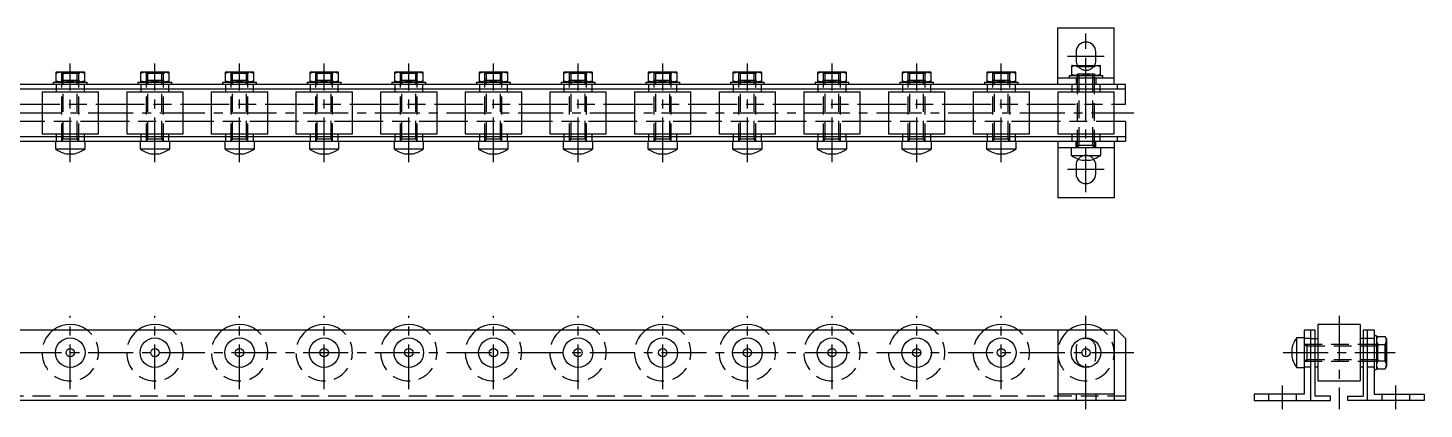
# Model space of a CAD drawing. Extents: x -3 to 1004, y -8 to 142.
# Drawn here: x 509 to 1003.8, y 7 to 142.1 of the extents above; entities that cross this region are included whole.
import ezdxf

# ---------------------------------------------------------------- set-up
doc = ezdxf.new("R2010")
doc.units = 0
doc.header["$LTSCALE"] = 0.5
doc.linetypes.add('CENTER', pattern=[50.8, 31.75, -6.35, 6.35, -6.35])
doc.linetypes.add('DASHED', pattern=[19.05, 12.7, -6.35])
for name, color, linetype in [('MSM_CENTER', 1, 'CENTER'), ('MSM_CONTINUOUS', 7, 'CONTINUOUS'), ('MSM_DASHED', 4, 'DASHED')]:
    doc.layers.add(name, color=color, linetype=linetype)

msp = doc.modelspace()

# ---------------------------------------------------------------- linework, layer by layer
at = {"layer": 'MSM_CENTER'}
for p, q in [((884, 83.91), (884, 140.11)), ((524, 94.51), (524, 129.51)), ((554, 94.51), (554, 129.51)), ((584, 94.51), (584, 129.51)), ((614, 94.51), (614, 129.51)), ((644, 94.51), (644, 129.51)), ((674, 94.51), (674, 129.51)), ((704, 94.51), (704, 129.51)), ((734, 94.51), (734, 129.51)), ((764, 94.51), (764, 129.51)), ((794, 94.51), (794, 129.51)), ((824, 94.51), (824, 129.51)), ((854, 94.51), (854, 129.51)), ((877.5, 132.11), (890.5, 132.11)), ((-3, 112.01), (901, 112.01)), ((890.5, 91.91), (877.5, 91.91)), ((524, 14), (524, 40)), ((554, 14), (554, 40)), ((584, 14), (584, 40)), ((614, 14), (614, 40)), ((644, 14), (644, 40)), ((674, 14), (674, 40)), ((704, 14), (704, 40)), ((734, 14), (734, 40)), ((764, 14), (764, 40)), ((794, 14), (794, 40)), ((824, 14), (824, 40)), ((854, 14), (854, 40)), ((884, 7), (884, 40)), ((973.74, 40), (973.74, 7)), ((-3, 27), (901, 27)), ((953.94, 27), (993.54, 27)), ((953.64, 7), (953.64, 15.3)), ((993.84, 7), (993.84, 15.3))]:
    msp.add_line(p, q, dxfattribs=at)
at = {"layer": 'MSM_CONTINUOUS'}
for p, q in [((874, 122.11), (874, 142.11)), ((874, 142.11), (894, 142.11)), ((894, 122.11), (894, 142.11)), ((880.5, 133.61), (880.5, 130.61)), ((887.5, 130.61), (887.5, 133.61)), ((879.1, 128.81), (879, 128.75)), ((879, 125.27), (879, 128.75)), ((879.1, 128.81), (888.9, 128.81)), ((889, 128.75), (888.9, 128.81)), ((889, 128.75), (889, 125.27)), ((519.1, 126.51), (519, 126.45)), ((519, 122.97), (519, 126.45)), ((519.1, 126.51), (528.9, 126.51)), ((524, 123.42), (524, 126.01)), ((529, 126.45), (528.9, 126.51)), ((529, 126.45), (529, 122.97)), ((549.1, 126.51), (549, 126.45)), ((549, 122.97), (549, 126.45)), ((549.1, 126.51), (558.9, 126.51)), ((554, 123.42), (554, 126.01)), ((559, 126.45), (558.9, 126.51)), ((559, 126.45), (559, 122.97)), ((579.1, 126.51), (579, 126.45)), ((579, 122.97), (579, 126.45)), ((579.1, 126.51), (588.9, 126.51)), ((584, 123.42), (584, 126.01)), ((589, 126.45), (588.9, 126.51)), ((589, 126.45), (589, 122.97)), ((609.1, 126.51), (609, 126.45)), ((609, 122.97), (609, 126.45)), ((609.1, 126.51), (618.9, 126.51)), ((614, 123.42), (614, 126.01)), ((619, 126.45), (618.9, 126.51)), ((619, 126.45), (619, 122.97)), ((639.1, 126.51), (639, 126.45)), ((639, 122.97), (639, 126.45)), ((639.1, 126.51), (648.9, 126.51)), ((644, 123.42), (644, 126.01)), ((649, 126.45), (648.9, 126.51)), ((649, 126.45), (649, 122.97)), ((669.1, 126.51), (669, 126.45)), ((669, 122.97), (669, 126.45)), ((669.1, 126.51), (678.9, 126.51)), ((674, 123.42), (674, 126.01)), ((679, 126.45), (678.9, 126.51)), ((679, 126.45), (679, 122.97)), ((699.1, 126.51), (699, 126.45)), ((699, 122.97), (699, 126.45)), ((699.1, 126.51), (708.9, 126.51)), ((704, 123.42), (704, 126.01)), ((709, 126.45), (708.9, 126.51)), ((709, 126.45), (709, 122.97)), ((729.1, 126.51), (729, 126.45)), ((729, 122.97), (729, 126.45)), ((729.1, 126.51), (738.9, 126.51)), ((734, 123.42), (734, 126.01)), ((739, 126.45), (738.9, 126.51)), ((739, 126.45), (739, 122.97)), ((759.1, 126.51), (759, 126.45)), ((759, 122.97), (759, 126.45)), ((759.1, 126.51), (768.9, 126.51)), ((764, 123.42), (764, 126.01)), ((769, 126.45), (768.9, 126.51)), ((769, 126.45), (769, 122.97)), ((789.1, 126.51), (789, 126.45)), ((789, 122.97), (789, 126.45)), ((789.1, 126.51), (798.9, 126.51)), ((794, 123.42), (794, 126.01)), ((799, 126.45), (798.9, 126.51)), ((799, 126.45), (799, 122.97)), ((819.1, 126.51), (819, 126.45)), ((819, 122.97), (819, 126.45)), ((819.1, 126.51), (828.9, 126.51)), ((824, 123.42), (824, 126.01)), ((829, 126.45), (828.9, 126.51)), ((829, 126.45), (829, 122.97)), ((849.1, 126.51), (849, 126.45)), ((849, 122.97), (849, 126.45)), ((849.1, 126.51), (858.9, 126.51)), ((854, 123.42), (854, 126.01)), ((859, 126.45), (858.9, 126.51)), ((859, 126.45), (859, 122.97)), ((874, 124.41), (894, 124.41)), ((878, 125.21), (878, 124.41)), ((878, 125.21), (890, 125.21)), ((879, 125.27), (879.1, 125.21)), ((884, 125.72), (884, 128.31)), ((888.9, 125.21), (889, 125.27)), ((890, 124.41), (890, 125.21)), ((898, 122.11), (0, 122.11)), ((0, 120.51), (898, 120.51)), ((514, 119.51), (514, 104.51)), ((514, 119.51), (534, 119.51)), ((518, 122.91), (518, 122.11)), ((518, 122.91), (530, 122.91)), ((519, 122.97), (519.1, 122.91)), ((519, 120.51), (519, 119.51)), ((528.9, 122.91), (529, 122.97)), ((529, 119.51), (529, 120.51)), ((530, 122.11), (530, 122.91)), ((534, 104.51), (534, 119.51)), ((544, 119.51), (544, 104.51)), ((544, 119.51), (564, 119.51)), ((548, 122.91), (548, 122.11)), ((548, 122.91), (560, 122.91)), ((549, 122.97), (549.1, 122.91)), ((549, 120.51), (549, 119.51)), ((558.9, 122.91), (559, 122.97)), ((559, 119.51), (559, 120.51)), ((560, 122.11), (560, 122.91)), ((564, 104.51), (564, 119.51)), ((574, 119.51), (574, 104.51)), ((574, 119.51), (594, 119.51)), ((578, 122.91), (578, 122.11)), ((578, 122.91), (590, 122.91)), ((579, 122.97), (579.1, 122.91)), ((579, 120.51), (579, 119.51)), ((588.9, 122.91), (589, 122.97)), ((589, 119.51), (589, 120.51)), ((590, 122.11), (590, 122.91)), ((594, 104.51), (594, 119.51)), ((604, 119.51), (604, 104.51)), ((604, 119.51), (624, 119.51)), ((608, 122.91), (608, 122.11)), ((608, 122.91), (620, 122.91)), ((609, 122.97), (609.1, 122.91)), ((609, 120.51), (609, 119.51)), ((618.9, 122.91), (619, 122.97)), ((619, 119.51), (619, 120.51)), ((620, 122.11), (620, 122.91)), ((624, 104.51), (624, 119.51)), ((634, 119.51), (634, 104.51)), ((634, 119.51), (654, 119.51)), ((638, 122.91), (638, 122.11)), ((638, 122.91), (650, 122.91)), ((639, 122.97), (639.1, 122.91)), ((639, 120.51), (639, 119.51)), ((648.9, 122.91), (649, 122.97)), ((649, 119.51), (649, 120.51)), ((650, 122.11), (650, 122.91)), ((654, 104.51), (654, 119.51)), ((664, 119.51), (664, 104.51)), ((664, 119.51), (684, 119.51)), ((668, 122.91), (668, 122.11)), ((668, 122.91), (680, 122.91)), ((669, 122.97), (669.1, 122.91)), ((669, 120.51), (669, 119.51)), ((678.9, 122.91), (679, 122.97)), ((679, 119.51), (679, 120.51)), ((680, 122.11), (680, 122.91)), ((684, 104.51), (684, 119.51)), ((694, 119.51), (694, 104.51)), ((694, 119.51), (714, 119.51)), ((698, 122.91), (698, 122.11)), ((698, 122.91), (710, 122.91)), ((699, 122.97), (699.1, 122.91)), ((699, 120.51), (699, 119.51)), ((708.9, 122.91), (709, 122.97)), ((709, 119.51), (709, 120.51)), ((710, 122.11), (710, 122.91)), ((714, 104.51), (714, 119.51)), ((724, 119.51), (724, 104.51)), ((724, 119.51), (744, 119.51)), ((728, 122.91), (728, 122.11)), ((728, 122.91), (740, 122.91)), ((729, 122.97), (729.1, 122.91)), ((729, 120.51), (729, 119.51)), ((738.9, 122.91), (739, 122.97)), ((739, 119.51), (739, 120.51)), ((740, 122.11), (740, 122.91)), ((744, 104.51), (744, 119.51)), ((754, 119.51), (754, 104.51)), ((754, 119.51), (774, 119.51)), ((758, 122.91), (758, 122.11)), ((758, 122.91), (770, 122.91)), ((759, 122.97), (759.1, 122.91)), ((759, 120.51), (759, 119.51)), ((768.9, 122.91), (769, 122.97)), ((769, 119.51), (769, 120.51)), ((770, 122.11), (770, 122.91)), ((774, 104.51), (774, 119.51)), ((784, 119.51), (784, 104.51)), ((784, 119.51), (804, 119.51)), ((788, 122.91), (788, 122.11)), ((788, 122.91), (800, 122.91)), ((789, 122.97), (789.1, 122.91)), ((789, 120.51), (789, 119.51)), ((798.9, 122.91), (799, 122.97)), ((799, 119.51), (799, 120.51)), ((800, 122.11), (800, 122.91)), ((804, 104.51), (804, 119.51)), ((814, 119.51), (814, 104.51)), ((814, 119.51), (834, 119.51)), ((818, 122.91), (818, 122.11)), ((818, 122.91), (830, 122.91)), ((819, 122.97), (819.1, 122.91)), ((819, 120.51), (819, 119.51)), ((828.9, 122.91), (829, 122.97)), ((829, 119.51), (829, 120.51)), ((830, 122.11), (830, 122.91)), ((834, 104.51), (834, 119.51)), ((844, 119.51), (844, 104.51)), ((844, 119.51), (864, 119.51)), ((848, 122.91), (848, 122.11)), ((848, 122.91), (860, 122.91)), ((849, 122.97), (849.1, 122.91)), ((849, 120.51), (849, 119.51)), ((858.9, 122.91), (859, 122.97)), ((859, 119.51), (859, 120.51)), ((860, 122.11), (860, 122.91)), ((864, 104.51), (864, 119.51)), ((874, 119.51), (874, 104.51)), ((874, 119.51), (894, 119.51)), ((879, 120.51), (879, 119.51)), ((889, 119.51), (889, 120.51)), ((894, 104.51), (894, 119.51)), ((895, 122.11), (895, 120.51)), ((898, 115.11), (898, 122.11)), ((504, 115.11), (514, 115.11)), ((534, 115.11), (544, 115.11)), ((564, 115.11), (574, 115.11)), ((594, 115.11), (604, 115.11)), ((624, 115.11), (634, 115.11)), ((654, 115.11), (664, 115.11)), ((684, 115.11), (694, 115.11)), ((714, 115.11), (724, 115.11)), ((744, 115.11), (754, 115.11)), ((774, 115.11), (784, 115.11)), ((804, 115.11), (814, 115.11)), ((834, 115.11), (844, 115.11)), ((864, 115.11), (874, 115.11)), ((894, 115.11), (898, 115.11)), ((514, 108.91), (504, 108.91)), ((544, 108.91), (534, 108.91)), ((574, 108.91), (564, 108.91)), ((604, 108.91), (594, 108.91)), ((634, 108.91), (624, 108.91)), ((664, 108.91), (654, 108.91)), ((694, 108.91), (684, 108.91)), ((724, 108.91), (714, 108.91)), ((754, 108.91), (744, 108.91)), ((784, 108.91), (774, 108.91)), ((814, 108.91), (804, 108.91)), ((844, 108.91), (834, 108.91)), ((874, 108.91), (864, 108.91)), ((898, 108.91), (894, 108.91)), ((898, 108.91), (898, 101.91)), ((514, 104.51), (534, 104.51)), ((519, 104.51), (519, 103.51)), ((529, 103.51), (529, 104.51)), ((544, 104.51), (564, 104.51)), ((549, 104.51), (549, 103.51)), ((559, 103.51), (559, 104.51)), ((574, 104.51), (594, 104.51)), ((579, 104.51), (579, 103.51)), ((589, 103.51), (589, 104.51)), ((604, 104.51), (624, 104.51)), ((609, 104.51), (609, 103.51)), ((619, 103.51), (619, 104.51)), ((634, 104.51), (654, 104.51)), ((639, 104.51), (639, 103.51)), ((649, 103.51), (649, 104.51)), ((664, 104.51), (684, 104.51)), ((669, 104.51), (669, 103.51)), ((679, 103.51), (679, 104.51)), ((694, 104.51), (714, 104.51)), ((699, 104.51), (699, 103.51)), ((709, 103.51), (709, 104.51)), ((724, 104.51), (744, 104.51)), ((729, 104.51), (729, 103.51)), ((739, 103.51), (739, 104.51)), ((754, 104.51), (774, 104.51)), ((759, 104.51), (759, 103.51)), ((769, 103.51), (769, 104.51)), ((784, 104.51), (804, 104.51)), ((789, 104.51), (789, 103.51)), ((799, 103.51), (799, 104.51)), ((814, 104.51), (834, 104.51)), ((819, 104.51), (819, 103.51)), ((829, 103.51), (829, 104.51)), ((844, 104.51), (864, 104.51)), ((849, 104.51), (849, 103.51)), ((859, 103.51), (859, 104.51)), ((874, 104.51), (894, 104.51)), ((879, 104.51), (879, 103.51)), ((889, 103.51), (889, 104.51)), ((898, 103.51), (0, 103.51)), ((0, 101.91), (898, 101.91)), ((518.75, 101.91), (518.75, 99.2)), ((518.75, 99.2), (529.25, 99.2)), ((529.25, 99.2), (529.25, 101.91)), ((548.75, 101.91), (548.75, 99.2)), ((548.75, 99.2), (559.25, 99.2)), ((559.25, 99.2), (559.25, 101.91)), ((578.75, 101.91), (578.75, 99.2)), ((578.75, 99.2), (589.25, 99.2)), ((589.25, 99.2), (589.25, 101.91)), ((608.75, 101.91), (608.75, 99.2)), ((608.75, 99.2), (619.25, 99.2)), ((619.25, 99.2), (619.25, 101.91)), ((638.75, 101.91), (638.75, 99.2)), ((638.75, 99.2), (649.25, 99.2)), ((649.25, 99.2), (649.25, 101.91)), ((668.75, 101.91), (668.75, 99.2)), ((668.75, 99.2), (679.25, 99.2)), ((679.25, 99.2), (679.25, 101.91)), ((698.75, 101.91), (698.75, 99.2)), ((698.75, 99.2), (709.25, 99.2)), ((709.25, 99.2), (709.25, 101.91)), ((728.75, 101.91), (728.75, 99.2)), ((728.75, 99.2), (739.25, 99.2)), ((739.25, 99.2), (739.25, 101.91)), ((758.75, 101.91), (758.75, 99.2)), ((758.75, 99.2), (769.25, 99.2)), ((769.25, 99.2), (769.25, 101.91)), ((788.75, 101.91), (788.75, 99.2)), ((788.75, 99.2), (799.25, 99.2)), ((799.25, 99.2), (799.25, 101.91)), ((818.75, 101.91), (818.75, 99.2)), ((818.75, 99.2), (829.25, 99.2)), ((829.25, 99.2), (829.25, 101.91)), ((848.75, 101.91), (848.75, 99.2)), ((848.75, 99.2), (859.25, 99.2)), ((859.25, 99.2), (859.25, 101.91)), ((874, 101.91), (874, 81.91)), ((894, 99.61), (874, 99.61)), ((878.75, 99.61), (878.75, 96.9)), ((889.25, 96.9), (889.25, 99.61)), ((894, 101.91), (894, 81.91)), ((895, 103.51), (895, 101.91)), ((522.51, 97.51), (525.49, 97.51)), ((552.51, 97.51), (555.49, 97.51)), ((582.51, 97.51), (585.49, 97.51)), ((612.51, 97.51), (615.49, 97.51)), ((642.51, 97.51), (645.49, 97.51)), ((672.51, 97.51), (675.49, 97.51)), ((702.51, 97.51), (705.49, 97.51)), ((732.51, 97.51), (735.49, 97.51)), ((762.51, 97.51), (765.49, 97.51)), ((792.51, 97.51), (795.49, 97.51)), ((822.51, 97.51), (825.49, 97.51)), ((852.51, 97.51), (855.49, 97.51)), ((878.75, 96.9), (889.25, 96.9)), ((882.51, 95.21), (885.49, 95.21)), ((880.5, 93.41), (880.5, 90.41)), ((887.5, 90.41), (887.5, 93.41)), ((894, 81.91), (874, 81.91)), ((895, 35), (3, 35)), ((874, 35), (874, 10)), ((894, 35), (894, 10)), ((895, 35), (898, 32)), ((965.24, 35), (961.34, 35)), ((961.34, 35), (961.34, 12.3)), ((963.64, 35), (963.64, 10)), ((965.24, 11.6), (965.24, 35)), ((966.24, 37), (966.24, 17)), ((981.24, 37), (966.24, 37)), ((981.24, 37), (981.24, 17)), ((982.24, 35), (982.24, 11.6)), ((986.14, 35), (982.24, 35)), ((983.84, 10), (983.84, 35)), ((986.14, 35), (986.14, 12.3)), ((898, 32), (898, 10)), ((958.63, 32.25), (958.63, 21.75)), ((961.34, 32.25), (958.63, 32.25)), ((963.64, 32), (966.24, 32)), ((983.84, 32), (981.24, 32)), ((986.94, 33), (986.14, 33)), ((986.94, 33), (986.94, 21)), ((987.44, 32.77), (986.94, 31.9)), ((987.44, 32.77), (990.03, 32.77)), ((987.44, 29.89), (990.03, 29.89)), ((990.54, 31.9), (990.03, 32.77)), ((990.54, 31.9), (990.54, 22.1)), ((956.94, 28.49), (956.94, 25.51)), ((958.63, 21.75), (961.34, 21.75)), ((965.24, 22), (966.24, 22)), ((981.24, 22), (982.24, 22)), ((986.14, 21), (986.94, 21)), ((986.94, 22.1), (987.44, 21.23)), ((987.44, 24.11), (990.03, 24.11)), ((987.44, 21.23), (990.03, 21.23)), ((990.03, 21.23), (990.54, 22.1)), ((966.24, 17), (981.24, 17)), ((898, 10), (0, 10)), ((894, 12.3), (874, 12.3)), ((961.34, 12.3), (943.64, 12.3)), ((943.64, 12.3), (943.64, 10)), ((943.64, 10), (970.64, 10)), ((970.64, 11.6), (965.24, 11.6)), ((970.64, 10), (970.64, 11.6)), ((976.84, 11.6), (982.24, 11.6)), ((976.84, 10), (976.84, 11.6)), ((1003.84, 10), (976.84, 10)), ((986.14, 12.3), (1003.84, 12.3)), ((1003.84, 12.3), (1003.84, 10))]:
    msp.add_line(p, q, dxfattribs=at)
for centre, radius in [((524, 27), 5.25), ((554, 27), 5.25), ((584, 27), 5.25), ((614, 27), 5.25), ((644, 27), 5.25), ((674, 27), 5.25), ((704, 27), 5.25), ((734, 27), 5.25), ((764, 27), 5.25), ((794, 27), 5.25), ((824, 27), 5.25), ((854, 27), 5.25), ((884, 27), 5.25), ((524, 27), 1.49), ((554, 27), 1.49), ((584, 27), 1.49), ((614, 27), 1.49), ((644, 27), 1.49), ((674, 27), 1.49), ((704, 27), 1.49), ((734, 27), 1.49), ((764, 27), 1.49), ((794, 27), 1.49), ((824, 27), 1.49), ((854, 27), 1.49), ((884, 27), 1.49)]:
    msp.add_circle(centre, radius, dxfattribs=at)
for centre, radius, start, end in [((884, 133.61), 3.5, 0, 180), ((881.5, 121.38), 7.37, 70.1592, 109.8408), ((884, 130.61), 3.5, 180, 210.9497), ((886.5, 121.38), 7.37, 70.1592, 109.8408), ((884, 130.61), 3.5, 329.0503, 0), ((521.5, 119.08), 7.37, 70.1592, 109.8408), ((526.5, 119.08), 7.37, 70.1592, 109.8408), ((551.5, 119.08), 7.37, 70.1592, 109.8408), ((556.5, 119.08), 7.37, 70.1592, 109.8408), ((581.5, 119.08), 7.37, 70.1592, 109.8408), ((586.5, 119.08), 7.37, 70.1592, 109.8408), ((611.5, 119.08), 7.37, 70.1592, 109.8408), ((616.5, 119.08), 7.37, 70.1592, 109.8408), ((641.5, 119.08), 7.37, 70.1592, 109.8408), ((646.5, 119.08), 7.37, 70.1592, 109.8408), ((671.5, 119.08), 7.37, 70.1592, 109.8408), ((676.5, 119.08), 7.37, 70.1592, 109.8408), ((701.5, 119.08), 7.37, 70.1592, 109.8408), ((706.5, 119.08), 7.37, 70.1592, 109.8408), ((731.5, 119.08), 7.37, 70.1592, 109.8408), ((736.5, 119.08), 7.37, 70.1592, 109.8408), ((761.5, 119.08), 7.37, 70.1592, 109.8408), ((766.5, 119.08), 7.37, 70.1592, 109.8408), ((791.5, 119.08), 7.37, 70.1592, 109.8408), ((796.5, 119.08), 7.37, 70.1592, 109.8408), ((821.5, 119.08), 7.37, 70.1592, 109.8408), ((826.5, 119.08), 7.37, 70.1592, 109.8408), ((851.5, 119.08), 7.37, 70.1592, 109.8408), ((856.5, 119.08), 7.37, 70.1592, 109.8408), ((881.5, 132.64), 7.37, 250.1592, 289.8408), ((886.5, 132.64), 7.37, 250.1592, 289.8408), ((521.5, 130.34), 7.37, 250.1592, 289.8408), ((526.5, 130.34), 7.37, 250.1592, 289.8408), ((551.5, 130.34), 7.37, 250.1592, 289.8408), ((556.5, 130.34), 7.37, 250.1592, 289.8408), ((581.5, 130.34), 7.37, 250.1592, 289.8408), ((586.5, 130.34), 7.37, 250.1592, 289.8408), ((611.5, 130.34), 7.37, 250.1592, 289.8408), ((616.5, 130.34), 7.37, 250.1592, 289.8408), ((641.5, 130.34), 7.37, 250.1592, 289.8408), ((646.5, 130.34), 7.37, 250.1592, 289.8408), ((671.5, 130.34), 7.37, 250.1592, 289.8408), ((676.5, 130.34), 7.37, 250.1592, 289.8408), ((701.5, 130.34), 7.37, 250.1592, 289.8408), ((706.5, 130.34), 7.37, 250.1592, 289.8408), ((731.5, 130.34), 7.37, 250.1592, 289.8408), ((736.5, 130.34), 7.37, 250.1592, 289.8408), ((761.5, 130.34), 7.37, 250.1592, 289.8408), ((766.5, 130.34), 7.37, 250.1592, 289.8408), ((791.5, 130.34), 7.37, 250.1592, 289.8408), ((796.5, 130.34), 7.37, 250.1592, 289.8408), ((821.5, 130.34), 7.37, 250.1592, 289.8408), ((826.5, 130.34), 7.37, 250.1592, 289.8408), ((851.5, 130.34), 7.37, 250.1592, 289.8408), ((856.5, 130.34), 7.37, 250.1592, 289.8408), ((525.54, 109.25), 12.12, 235.9445, 255.5214), ((522.46, 109.25), 12.12, 284.4786, 304.0555), ((555.54, 109.25), 12.12, 235.9445, 255.5214), ((552.46, 109.25), 12.12, 284.4786, 304.0555), ((585.54, 109.25), 12.12, 235.9445, 255.5214), ((582.46, 109.25), 12.12, 284.4786, 304.0555), ((615.54, 109.25), 12.12, 235.9445, 255.5214), ((612.46, 109.25), 12.12, 284.4786, 304.0555), ((645.54, 109.25), 12.12, 235.9445, 255.5214), ((642.46, 109.25), 12.12, 284.4786, 304.0555), ((675.54, 109.25), 12.12, 235.9445, 255.5214), ((672.46, 109.25), 12.12, 284.4786, 304.0555), ((705.54, 109.25), 12.12, 235.9445, 255.5214), ((702.46, 109.25), 12.12, 284.4786, 304.0555), ((735.54, 109.25), 12.12, 235.9445, 255.5214), ((732.46, 109.25), 12.12, 284.4786, 304.0555), ((765.54, 109.25), 12.12, 235.9445, 255.5214), ((762.46, 109.25), 12.12, 284.4786, 304.0555), ((795.54, 109.25), 12.12, 235.9445, 255.5214), ((792.46, 109.25), 12.12, 284.4786, 304.0555), ((825.54, 109.25), 12.12, 235.9445, 255.5214), ((822.46, 109.25), 12.12, 284.4786, 304.0555), ((855.54, 109.25), 12.12, 235.9445, 255.5214), ((852.46, 109.25), 12.12, 284.4786, 304.0555), ((885.54, 106.95), 12.12, 235.9445, 255.5214), ((884, 93.41), 3.5, 141.2477, 180), ((882.46, 106.95), 12.12, 284.4786, 304.0555), ((884, 93.41), 3.5, 0, 38.7523), ((884, 90.41), 3.5, 180, 0), ((524, 27), 10, 53.1301, 126.8699), ((554, 27), 10, 53.1301, 126.8699), ((584, 27), 10, 53.1301, 126.8699), ((614, 27), 10, 53.1301, 126.8699), ((644, 27), 10, 53.1301, 126.8699), ((674, 27), 10, 53.1301, 126.8699), ((704, 27), 10, 53.1301, 126.8699), ((734, 27), 10, 53.1301, 126.8699), ((764, 27), 10, 53.1301, 126.8699), ((794, 27), 10, 53.1301, 126.8699), ((824, 27), 10, 53.1301, 126.8699), ((854, 27), 10, 53.1301, 126.8699), ((884, 27), 10, 53.1301, 126.8699), ((968.67, 25.46), 12.12, 145.9445, 165.5214), ((989.55, 31.33), 2.56, 154.3574, 214.3573), ((996.6, 27), 9.61, 162.5124, 197.4876), ((987.92, 31.33), 2.56, 325.6427, 25.6426), ((980.87, 27), 9.61, 342.5124, 17.4876), ((968.67, 28.54), 12.12, 194.4786, 214.0555), ((989.55, 22.67), 2.56, 145.6427, 205.6426), ((987.92, 22.67), 2.56, 334.3574, 34.3573)]:
    msp.add_arc(centre, radius, start, end, dxfattribs=at)
at = {"layer": 'MSM_DASHED'}
for p, q in [((880.46, 128.81), (881, 128.27)), ((881.54, 128.81), (881, 128.27)), ((881.54, 100.55), (881.54, 128.81)), ((886.46, 100.55), (886.46, 128.81)), ((886.46, 128.81), (887, 128.27)), ((887.54, 128.81), (887, 128.27)), ((520.46, 126.51), (521, 125.97)), ((521.54, 126.51), (521, 125.97)), ((527, 125.97), (521, 125.97)), ((521, 101.91), (521, 125.97)), ((521.54, 102.85), (521.54, 126.51)), ((526.46, 126.51), (527, 125.97)), ((526.46, 102.85), (526.46, 126.51)), ((527.54, 126.51), (527, 125.97)), ((527, 101.91), (527, 125.97)), ((550.46, 126.51), (551, 125.97)), ((551.54, 126.51), (551, 125.97)), ((557, 125.97), (551, 125.97)), ((551, 101.91), (551, 125.97)), ((551.54, 102.85), (551.54, 126.51)), ((556.46, 126.51), (557, 125.97)), ((556.46, 102.85), (556.46, 126.51)), ((557.54, 126.51), (557, 125.97)), ((557, 101.91), (557, 125.97)), ((580.46, 126.51), (581, 125.97)), ((581.54, 126.51), (581, 125.97)), ((587, 125.97), (581, 125.97)), ((581, 101.91), (581, 125.97)), ((581.54, 102.85), (581.54, 126.51)), ((586.46, 126.51), (587, 125.97)), ((586.46, 102.85), (586.46, 126.51)), ((587.54, 126.51), (587, 125.97)), ((587, 101.91), (587, 125.97)), ((610.46, 126.51), (611, 125.97)), ((611.54, 126.51), (611, 125.97)), ((617, 125.97), (611, 125.97)), ((611, 101.91), (611, 125.97)), ((611.54, 102.85), (611.54, 126.51)), ((616.46, 126.51), (617, 125.97)), ((616.46, 102.85), (616.46, 126.51)), ((617.54, 126.51), (617, 125.97)), ((617, 101.91), (617, 125.97)), ((640.46, 126.51), (641, 125.97)), ((641.54, 126.51), (641, 125.97)), ((647, 125.97), (641, 125.97)), ((641, 101.91), (641, 125.97)), ((641.54, 102.85), (641.54, 126.51)), ((646.46, 126.51), (647, 125.97)), ((646.46, 102.85), (646.46, 126.51)), ((647.54, 126.51), (647, 125.97)), ((647, 101.91), (647, 125.97)), ((670.46, 126.51), (671, 125.97)), ((671.54, 126.51), (671, 125.97)), ((677, 125.97), (671, 125.97)), ((671, 101.91), (671, 125.97)), ((671.54, 102.85), (671.54, 126.51)), ((676.46, 126.51), (677, 125.97)), ((676.46, 102.85), (676.46, 126.51)), ((677.54, 126.51), (677, 125.97)), ((677, 101.91), (677, 125.97)), ((700.46, 126.51), (701, 125.97)), ((701.54, 126.51), (701, 125.97)), ((707, 125.97), (701, 125.97)), ((701, 101.91), (701, 125.97)), ((701.54, 102.85), (701.54, 126.51)), ((706.46, 126.51), (707, 125.97)), ((706.46, 102.85), (706.46, 126.51)), ((707.54, 126.51), (707, 125.97)), ((707, 101.91), (707, 125.97)), ((730.46, 126.51), (731, 125.97)), ((731.54, 126.51), (731, 125.97)), ((737, 125.97), (731, 125.97)), ((731, 101.91), (731, 125.97)), ((731.54, 102.85), (731.54, 126.51)), ((736.46, 126.51), (737, 125.97)), ((736.46, 102.85), (736.46, 126.51)), ((737.54, 126.51), (737, 125.97)), ((737, 101.91), (737, 125.97)), ((760.46, 126.51), (761, 125.97)), ((761.54, 126.51), (761, 125.97)), ((767, 125.97), (761, 125.97)), ((761, 101.91), (761, 125.97)), ((761.54, 102.85), (761.54, 126.51)), ((766.46, 126.51), (767, 125.97)), ((766.46, 102.85), (766.46, 126.51)), ((767.54, 126.51), (767, 125.97)), ((767, 101.91), (767, 125.97)), ((790.46, 126.51), (791, 125.97)), ((791.54, 126.51), (791, 125.97)), ((797, 125.97), (791, 125.97)), ((791, 101.91), (791, 125.97)), ((791.54, 102.85), (791.54, 126.51)), ((796.46, 126.51), (797, 125.97)), ((796.46, 102.85), (796.46, 126.51)), ((797.54, 126.51), (797, 125.97)), ((797, 101.91), (797, 125.97)), ((820.46, 126.51), (821, 125.97)), ((821.54, 126.51), (821, 125.97)), ((827, 125.97), (821, 125.97)), ((821, 101.91), (821, 125.97)), ((821.54, 102.85), (821.54, 126.51)), ((826.46, 126.51), (827, 125.97)), ((826.46, 102.85), (826.46, 126.51)), ((827.54, 126.51), (827, 125.97)), ((827, 101.91), (827, 125.97)), ((850.46, 126.51), (851, 125.97)), ((851.54, 126.51), (851, 125.97)), ((857, 125.97), (851, 125.97)), ((851, 101.91), (851, 125.97)), ((851.54, 102.85), (851.54, 126.51)), ((856.46, 126.51), (857, 125.97)), ((856.46, 102.85), (856.46, 126.51)), ((857.54, 126.51), (857, 125.97)), ((857, 101.91), (857, 125.97)), ((880.46, 125.21), (881, 125.75)), ((880.5, 124.41), (880.5, 122.11)), ((881, 99.61), (881, 128.27)), ((887, 128.27), (881, 128.27)), ((887, 125.75), (881, 125.75)), ((887, 99.61), (887, 128.27)), ((887.54, 125.21), (887, 125.75)), ((887.5, 124.41), (887.5, 122.11)), ((519, 122.11), (519, 120.51)), ((520.46, 122.91), (521, 123.45)), ((527, 123.45), (521, 123.45)), ((527.54, 122.91), (527, 123.45)), ((529, 120.51), (529, 122.11)), ((549, 122.11), (549, 120.51)), ((550.46, 122.91), (551, 123.45)), ((557, 123.45), (551, 123.45)), ((557.54, 122.91), (557, 123.45)), ((559, 120.51), (559, 122.11)), ((579, 122.11), (579, 120.51)), ((580.46, 122.91), (581, 123.45)), ((587, 123.45), (581, 123.45)), ((587.54, 122.91), (587, 123.45)), ((589, 120.51), (589, 122.11)), ((609, 122.11), (609, 120.51)), ((610.46, 122.91), (611, 123.45)), ((617, 123.45), (611, 123.45)), ((617.54, 122.91), (617, 123.45)), ((619, 120.51), (619, 122.11)), ((639, 122.11), (639, 120.51)), ((640.46, 122.91), (641, 123.45)), ((647, 123.45), (641, 123.45)), ((647.54, 122.91), (647, 123.45)), ((649, 120.51), (649, 122.11)), ((669, 122.11), (669, 120.51)), ((670.46, 122.91), (671, 123.45)), ((677, 123.45), (671, 123.45)), ((677.54, 122.91), (677, 123.45)), ((679, 120.51), (679, 122.11)), ((699, 122.11), (699, 120.51)), ((700.46, 122.91), (701, 123.45)), ((707, 123.45), (701, 123.45)), ((707.54, 122.91), (707, 123.45)), ((709, 120.51), (709, 122.11)), ((729, 122.11), (729, 120.51)), ((730.46, 122.91), (731, 123.45)), ((737, 123.45), (731, 123.45)), ((737.54, 122.91), (737, 123.45)), ((739, 120.51), (739, 122.11)), ((759, 122.11), (759, 120.51)), ((760.46, 122.91), (761, 123.45)), ((767, 123.45), (761, 123.45)), ((767.54, 122.91), (767, 123.45)), ((769, 120.51), (769, 122.11)), ((789, 122.11), (789, 120.51)), ((790.46, 122.91), (791, 123.45)), ((797, 123.45), (791, 123.45)), ((797.54, 122.91), (797, 123.45)), ((799, 120.51), (799, 122.11)), ((819, 122.11), (819, 120.51)), ((820.46, 122.91), (821, 123.45)), ((827, 123.45), (821, 123.45)), ((827.54, 122.91), (827, 123.45)), ((829, 120.51), (829, 122.11)), ((849, 122.11), (849, 120.51)), ((850.46, 122.91), (851, 123.45)), ((857, 123.45), (851, 123.45)), ((857.54, 122.91), (857, 123.45)), ((859, 120.51), (859, 122.11)), ((879, 122.11), (879, 120.51)), ((889, 120.51), (889, 122.11)), ((514, 115.11), (534, 115.11)), ((544, 115.11), (564, 115.11)), ((574, 115.11), (594, 115.11)), ((604, 115.11), (624, 115.11)), ((634, 115.11), (654, 115.11)), ((664, 115.11), (684, 115.11)), ((694, 115.11), (714, 115.11)), ((724, 115.11), (744, 115.11)), ((754, 115.11), (774, 115.11)), ((784, 115.11), (804, 115.11)), ((814, 115.11), (834, 115.11)), ((844, 115.11), (864, 115.11)), ((874, 115.11), (894, 115.11)), ((534, 108.91), (514, 108.91)), ((564, 108.91), (544, 108.91)), ((594, 108.91), (574, 108.91)), ((624, 108.91), (604, 108.91)), ((654, 108.91), (634, 108.91)), ((684, 108.91), (664, 108.91)), ((714, 108.91), (694, 108.91)), ((744, 108.91), (724, 108.91)), ((774, 108.91), (754, 108.91)), ((804, 108.91), (784, 108.91)), ((834, 108.91), (814, 108.91)), ((864, 108.91), (844, 108.91)), ((894, 108.91), (874, 108.91)), ((519, 103.51), (519, 101.91)), ((521, 102.85), (527, 102.85)), ((521, 101.91), (521.54, 102.85)), ((527, 101.91), (526.46, 102.85)), ((529, 101.91), (529, 103.51)), ((549, 103.51), (549, 101.91)), ((551, 102.85), (557, 102.85)), ((551, 101.91), (551.54, 102.85)), ((557, 101.91), (556.46, 102.85)), ((559, 101.91), (559, 103.51)), ((579, 103.51), (579, 101.91)), ((581, 102.85), (587, 102.85)), ((581, 101.91), (581.54, 102.85)), ((587, 101.91), (586.46, 102.85)), ((589, 101.91), (589, 103.51)), ((609, 103.51), (609, 101.91)), ((611, 102.85), (617, 102.85)), ((611, 101.91), (611.54, 102.85)), ((617, 101.91), (616.46, 102.85)), ((619, 101.91), (619, 103.51)), ((639, 103.51), (639, 101.91)), ((641, 102.85), (647, 102.85)), ((641, 101.91), (641.54, 102.85)), ((647, 101.91), (646.46, 102.85)), ((649, 101.91), (649, 103.51)), ((669, 103.51), (669, 101.91)), ((671, 102.85), (677, 102.85)), ((671, 101.91), (671.54, 102.85)), ((677, 101.91), (676.46, 102.85)), ((679, 101.91), (679, 103.51)), ((699, 103.51), (699, 101.91)), ((701, 102.85), (707, 102.85)), ((701, 101.91), (701.54, 102.85)), ((707, 101.91), (706.46, 102.85)), ((709, 101.91), (709, 103.51)), ((729, 103.51), (729, 101.91)), ((731, 102.85), (737, 102.85)), ((731, 101.91), (731.54, 102.85)), ((737, 101.91), (736.46, 102.85)), ((739, 101.91), (739, 103.51)), ((759, 103.51), (759, 101.91)), ((761, 102.85), (767, 102.85)), ((761, 101.91), (761.54, 102.85)), ((767, 101.91), (766.46, 102.85)), ((769, 101.91), (769, 103.51)), ((789, 103.51), (789, 101.91)), ((791, 102.85), (797, 102.85)), ((791, 101.91), (791.54, 102.85)), ((797, 101.91), (796.46, 102.85)), ((799, 101.91), (799, 103.51)), ((819, 103.51), (819, 101.91)), ((821, 102.85), (827, 102.85)), ((821, 101.91), (821.54, 102.85)), ((827, 101.91), (826.46, 102.85)), ((829, 101.91), (829, 103.51)), ((849, 103.51), (849, 101.91)), ((851, 102.85), (857, 102.85)), ((851, 101.91), (851.54, 102.85)), ((857, 101.91), (856.46, 102.85)), ((859, 101.91), (859, 103.51)), ((879, 103.51), (879, 101.91)), ((880.5, 99.61), (880.5, 101.91)), ((881, 99.61), (881.54, 100.55)), ((881, 100.55), (887, 100.55)), ((887, 99.61), (886.46, 100.55)), ((887.5, 99.61), (887.5, 101.91)), ((889, 101.91), (889, 103.51)), ((963.64, 32), (961.34, 32)), ((961.34, 30), (990, 30)), ((961.34, 30), (962.27, 29.46)), ((962.27, 30), (962.27, 24)), ((986.14, 32), (983.84, 32)), ((986.94, 30.54), (987.48, 30)), ((987.48, 24), (987.48, 30)), ((990.54, 30.54), (990, 30)), ((990, 24), (990, 30)), ((990.54, 29.46), (990, 30)), ((880.5, 28.5), (880.5, 25.5)), ((887.5, 25.5), (887.5, 28.5)), ((962.27, 29.46), (990.54, 29.46)), ((961.34, 24), (962.27, 24.54)), ((961.34, 24), (990, 24)), ((961.34, 22), (963.64, 22)), ((962.27, 24.54), (990.54, 24.54)), ((983.84, 22), (986.14, 22)), ((986.94, 23.46), (987.48, 24)), ((990.54, 24.54), (990, 24)), ((990.54, 23.46), (990, 24)), ((898, 11.6), (0, 11.6)), ((880.5, 12.3), (880.5, 10)), ((887.5, 12.3), (887.5, 10)), ((948.64, 12.3), (948.64, 10)), ((958.64, 10), (958.64, 12.3)), ((988.84, 12.3), (988.84, 10)), ((998.84, 10), (998.84, 12.3))]:
    msp.add_line(p, q, dxfattribs=at)
for centre, radius, start, end in [((884, 130.61), 3.5, 210.9497, 329.0503), ((884, 93.41), 3.5, 38.7523, 141.2477), ((524, 27), 10, 126.8699, 53.1301), ((554, 27), 10, 126.8699, 53.1301), ((584, 27), 10, 126.8699, 53.1301), ((614, 27), 10, 126.8699, 53.1301), ((644, 27), 10, 126.8699, 53.1301), ((674, 27), 10, 126.8699, 53.1301), ((704, 27), 10, 126.8699, 53.1301), ((734, 27), 10, 126.8699, 53.1301), ((764, 27), 10, 126.8699, 53.1301), ((794, 27), 10, 126.8699, 53.1301), ((824, 27), 10, 126.8699, 53.1301), ((854, 27), 10, 126.8699, 53.1301), ((884, 27), 10, 126.8699, 53.1301), ((884, 28.5), 3.5, 0, 180), ((884, 25.5), 3.5, 180, 0)]:
    msp.add_arc(centre, radius, start, end, dxfattribs=at)

doc.saveas('drawing.dxf')
